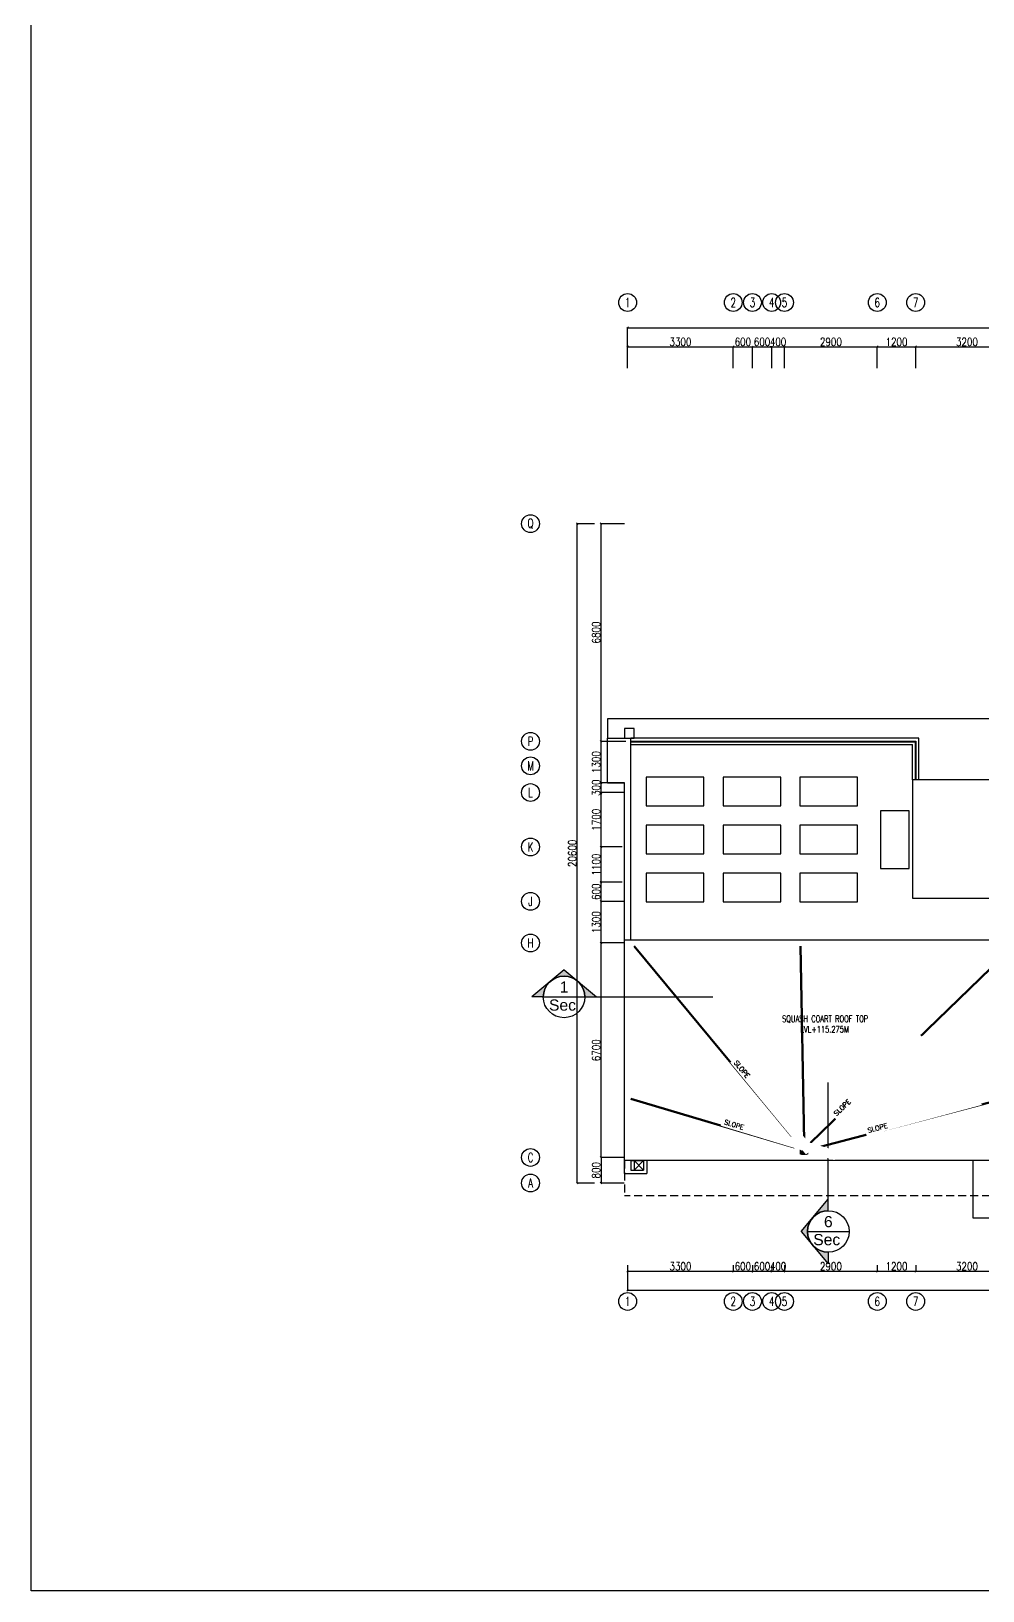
# Model space of a CAD drawing. Extents: x -32840 to 422982, y 280745 to 888746.
# Drawn here: x 195157 to 224887, y 280745 to 329470 of the extents above; entities that cross this region are included whole.
import ezdxf
from ezdxf.enums import TextEntityAlignment as Align

# ---------------------------------------------------------------- set-up
doc = ezdxf.new("R2010")
doc.units = 0
doc.header["$LTSCALE"] = 1000
doc.header["$PDMODE"] = 3
for name, pattern in [('CONTINOUS', [0]), ('HIDDEN', [0.375, 0.25, -0.125]), ('HIDDEN2', [0.1875, 0.125, -0.0625])]:
    doc.linetypes.add(name, pattern=pattern)
doc.layers.get('Defpoints').update_dxf_attribs({"linetype": 'HIDDEN'})
for name, color, linetype in [('A-Chejja', 5, 'HIDDEN'), ('A-Duct Above', 20, 'HIDDEN2'), ('A-Floor Projection', 5, 'CONTINOUS'), ('A-GRID NO', 40, 'CONTINOUS'), ('A-LOW-WALL', 4, 'Continuous'), ('A-RD', 6, 'Continuous'), ('A-Tag LVl', 2, 'Continuous'), ('A-WALL', 7, 'CONTINOUS'), ('FURNITURE', 8, 'CONTINOUS'), ('PL-SAN-FIT', 201, 'Continuous'), ('PS_FLOOR SLOPE', 150, 'Continuous'), ('RAILING', 1, 'Continuous'), ('WALL', 6, 'Continuous')]:
    doc.layers.add(name, color=color, linetype=linetype)
doc.layers.add('A-Dim grid', color=3, linetype='Continuous', transparency=0.5)
doc.layers.add('PHE-GEN TEXT', color=4, linetype='Continuous', lineweight=25)
doc.styles.add('000-STYLE', font='romans.shx', dxfattribs={"width": 0.6})
doc.styles.add('Arial', font='arial.ttf')
doc.styles.add('ROMANS', font='romans.shx', dxfattribs={"width": 0.8})
doc.dimstyles.new('A-Dim Grid', dxfattribs={"dimscale": 100, "dimtxt": 2.5, "dimasz": 0.5, "dimexe": 0, "dimexo": 0, "dimgap": 0.3, "dimtad": 1, "dimdec": 0, "dimlfac": -0.01, "dimzin": 3, "dimdsep": 46, "dimtxsty": 'ROMANS', "dimblk": 'OBLIQUE', "dimcen": 5, "dimclrd": 256, "dimclre": 8, "dimclrt": 4, "dimadec": 0, "dimazin": 0, "dimtfac": 1, "dimtdec": 0, "dimtix": 1, "dimtmove": 1, "dimatfit": 3, "dimfxl": 1, "dimfrac": 2, "dimtolj": 1, "dimtzin": 3, "dimlwd": -1, "dimarcsym": 0})
doc.dimstyles.new('PS_DIM', dxfattribs={"dimtxt": 100, "dimasz": 100, "dimexe": 1, "dimexo": 1, "dimgap": 15, "dimtad": 1, "dimdec": 0, "dimrnd": 5, "dimzin": 3, "dimdsep": 46, "dimtxsty": 'ROMANS', "dimblk": 'OBLIQUE', "dimcen": 0.09, "dimclrd": 256, "dimclre": 256, "dimclrt": 4, "dimadec": 0, "dimazin": 0, "dimtfac": 1, "dimtdec": 0, "dimtix": 1, "dimtofl": 0, "dimtmove": 1, "dimatfit": 3, "dimfxl": 1, "dimtolj": 1, "dimtzin": 3, "dimarcsym": 0})

# ---------------------------------------------------------------- blocks, each defined once
blk = doc.blocks.new('TAG-SEC-ARROW')
h = blk.add_hatch(color=256)
h.paths.add_polyline_path([(-10.11, 0), (-6.5, 0, -0.2206), (-4.2, 4.96)])
h.paths.add_polyline_path([(0, 8.49), (-4.16, 5, -0.175251), (0, 6.5, -0.175251), (4.16, 5)])
h.paths.add_polyline_path([(4.2, 4.96, -0.2206), (6.5, 0), (10.11, 0)])
for p, q in [((0, 8.49), (-10.11, 0)), ((0, 8.49), (10.11, 0)), ((-6.5, 0), (-10.11, 0)), ((6.5, 0), (46.5, 0))]:
    blk.add_line(p, q)
blk.add_arc((0, 0), 6.5, 0, 180)
blk = doc.blocks.new('TAG-SEC')
blk.add_line((-6.5, 0), (6.5, 0))
blk.add_circle((0, 0), 6.5)
at = {"color": 6, "style": 'Arial'}
blk.add_attdef('88', text='', height=3.5, dxfattribs=at).set_placement((0, 3.08), align=Align.MIDDLE_CENTER)
at = {"color": 6, "style": 'ROMANS', "width": 0.708488}
blk.add_attdef('X8-X-8888', text='', height=1.75, dxfattribs=at).set_placement((-5.58, -2.55), (5.58, -2.55), align=Align.FIT)
blk = doc.blocks.new('A$Ce1edbb18')
at = {"layer": 'A-Tag LVl', "xscale": 100, "yscale": 100, "zscale": 100}
blk.add_blockref('TAG-SEC-ARROW', (-1886, -8085), dxfattribs=at)
at = {"layer": 'A-Tag LVl'}
ref = blk.add_blockref('TAG-SEC', (-1886, -8085), dxfattribs=dict(at, xscale=100, yscale=100, zscale=100))
ref.add_attrib('88', '1', dxfattribs={"layer": '0', "color": 6, "height": 350, "style": 'Arial'}).set_placement((-1886, -7776), align=Align.MIDDLE_CENTER)
ref.add_attrib('X8-X-8888', 'Sec', dxfattribs={"layer": '0', "color": 6, "height": 350, "rotation": 360, "style": 'Arial'}).set_placement((-1935, -8339), align=Align.MIDDLE_CENTER)
at = {"layer": 'A-Tag LVl', "xscale": 100.0000000000005, "yscale": 100.0000000000005, "zscale": 100.0000000000005, "rotation": 90}
blk.add_blockref('TAG-SEC-ARROW', (6370, -15413), dxfattribs=at)
at = {"layer": 'A-Tag LVl'}
ref = blk.add_blockref('TAG-SEC', (6370, -15413), dxfattribs=dict(at, xscale=100, yscale=100, zscale=100))
ref.add_attrib('88', '6', dxfattribs={"layer": '0', "color": 6, "height": 350, "style": 'Arial'}).set_placement((6370, -15105), align=Align.MIDDLE_CENTER)
ref.add_attrib('X8-X-8888', 'Sec', dxfattribs={"layer": '0', "color": 6, "height": 350, "rotation": 360, "style": 'Arial'}).set_placement((6321, -15667), align=Align.MIDDLE_CENTER)
blk = doc.blocks.new('Tag-Stair-No')
blk.add_circle((0, 0), 1.37)
at = {"color": 6, "style": 'ROMANS', "width": 0.7}
blk.add_attdef('SN', text='', height=1.4, dxfattribs=at).set_placement((0, 0), align=Align.MIDDLE)
blk = doc.blocks.new('_Oblique')
at = {"color": 0, "linetype": 'ByBlock', "lineweight": -2}
blk.add_line((-0.5, -0.5), (0.5, 0.5), dxfattribs=at)
at = {"color": 0, "linetype": 'ByBlock'}
blk.add_line((-0.5, -0.5), (0.5, 0.5), dxfattribs=at)
blk = doc.blocks.new('*D2430')
at = {"layer": 'A-Dim grid', "color": 8, "lineweight": -2, "transparency": 16777216}
for p, q in [((213691, 294284), (212960, 294284)), ((213683, 293484), (212960, 293484))]:
    blk.add_line(p, q, dxfattribs=at)
at = {"layer": 'A-Dim grid', "transparency": 16777216}
blk.add_line((212960, 294284), (212960, 293484), dxfattribs=at)
at = {"layer": 'Defpoints', "color": 0, "transparency": 16777216}
for p in [(213691, 294284), (212960, 293484), (213683, 293484)]:
    blk.add_point(p, dxfattribs=at)
at = {"layer": 'A-Dim grid', "transparency": 16777216, "xscale": 50, "yscale": 50, "zscale": 50}
for p, rotation in [((212960, 294284), 90), ((212960, 293484), 270)]:
    blk.add_blockref('_Oblique', p, dxfattribs=dict(at, rotation=rotation))
at = {"layer": 'A-Dim grid', "color": 4, "transparency": 16777216, "insert": (212805, 293884), "char_height": 250, "attachment_point": 5, "rotation": 90, "style": 'ROMANS'}
blk.add_mtext('\\A1;800', dxfattribs=at)
blk = doc.blocks.new('*D2431')
at = {"layer": 'A-Dim grid', "color": 8, "lineweight": -2, "transparency": 16777216}
for p, q in [((213691, 300984), (212960, 300984)), ((213691, 294284), (212960, 294284))]:
    blk.add_line(p, q, dxfattribs=at)
at = {"layer": 'A-Dim grid', "transparency": 16777216}
blk.add_line((212960, 294284), (212960, 300984), dxfattribs=at)
at = {"layer": 'Defpoints', "color": 0, "transparency": 16777216}
for p in [(212960, 300984), (213691, 300984), (213691, 294284)]:
    blk.add_point(p, dxfattribs=at)
at = {"layer": 'A-Dim grid', "transparency": 16777216, "xscale": 50, "yscale": 50, "zscale": 50}
for p, rotation in [((212960, 300984), 90), ((212960, 294284), 270)]:
    blk.add_blockref('_Oblique', p, dxfattribs=dict(at, rotation=rotation))
at = {"layer": 'A-Dim grid', "color": 4, "transparency": 16777216, "insert": (212805, 297634), "char_height": 250, "attachment_point": 5, "rotation": 90, "style": 'ROMANS'}
blk.add_mtext('\\A1;6700', dxfattribs=at)
blk = doc.blocks.new('*D2432')
at = {"layer": 'A-Dim grid', "color": 8, "lineweight": -2, "transparency": 16777216}
for p, q in [((213691, 302284), (212960, 302284)), ((213691, 300984), (212960, 300984))]:
    blk.add_line(p, q, dxfattribs=at)
at = {"layer": 'A-Dim grid', "transparency": 16777216}
blk.add_line((212960, 300984), (212960, 302284), dxfattribs=at)
at = {"layer": 'Defpoints', "color": 0, "transparency": 16777216}
for p in [(212960, 302284), (213691, 302284), (213691, 300984)]:
    blk.add_point(p, dxfattribs=at)
at = {"layer": 'A-Dim grid', "transparency": 16777216, "xscale": 50, "yscale": 50, "zscale": 50}
for p, rotation in [((212960, 302284), 90), ((212960, 300984), 270)]:
    blk.add_blockref('_Oblique', p, dxfattribs=dict(at, rotation=rotation))
at = {"layer": 'A-Dim grid', "color": 4, "transparency": 16777216, "insert": (212805, 301634), "char_height": 250, "attachment_point": 5, "rotation": 90, "style": 'ROMANS'}
blk.add_mtext('\\A1;1300', dxfattribs=at)
blk = doc.blocks.new('*D2433')
at = {"layer": 'A-Dim grid', "color": 8, "lineweight": -2, "transparency": 16777216}
for p, q in [((213616, 303984), (212960, 303984)), ((213616, 302884), (212960, 302884))]:
    blk.add_line(p, q, dxfattribs=at)
at = {"layer": 'A-Dim grid', "transparency": 16777216}
blk.add_line((212960, 302884), (212960, 303984), dxfattribs=at)
at = {"layer": 'Defpoints', "color": 0, "transparency": 16777216}
for p in [(212960, 303984), (213616, 303984), (213616, 302884)]:
    blk.add_point(p, dxfattribs=at)
at = {"layer": 'A-Dim grid', "transparency": 16777216, "xscale": 50, "yscale": 50, "zscale": 50}
for p, rotation in [((212960, 303984), 90), ((212960, 302884), 270)]:
    blk.add_blockref('_Oblique', p, dxfattribs=dict(at, rotation=rotation))
at = {"layer": 'A-Dim grid', "color": 4, "transparency": 16777216, "insert": (212805, 303434), "char_height": 250, "attachment_point": 5, "rotation": 90, "style": 'ROMANS'}
blk.add_mtext('\\A1;1100', dxfattribs=at)
blk = doc.blocks.new('*D2434')
at = {"layer": 'A-Dim grid', "color": 8, "lineweight": -2, "transparency": 16777216}
for p, q in [((213616, 305684), (212960, 305684)), ((213616, 303984), (212960, 303984))]:
    blk.add_line(p, q, dxfattribs=at)
at = {"layer": 'A-Dim grid', "transparency": 16777216}
blk.add_line((212960, 303984), (212960, 305684), dxfattribs=at)
at = {"layer": 'Defpoints', "color": 0, "transparency": 16777216}
for p in [(212960, 305684), (213616, 305684), (213616, 303984)]:
    blk.add_point(p, dxfattribs=at)
at = {"layer": 'A-Dim grid', "transparency": 16777216, "xscale": 50, "yscale": 50, "zscale": 50}
for p, rotation in [((212960, 305684), 90), ((212960, 303984), 270)]:
    blk.add_blockref('_Oblique', p, dxfattribs=dict(at, rotation=rotation))
at = {"layer": 'A-Dim grid', "color": 4, "transparency": 16777216, "insert": (212805, 304834), "char_height": 250, "attachment_point": 5, "rotation": 90, "style": 'ROMANS'}
blk.add_mtext('\\A1;1700', dxfattribs=at)
blk = doc.blocks.new('*D2435')
at = {"layer": 'A-Dim grid', "transparency": 16777216}
for p, q in [((212960, 305984), (212960, 306034)), ((212960, 305684), (212960, 305984)), ((212960, 305684), (212960, 305634))]:
    blk.add_line(p, q, dxfattribs=at)
at = {"layer": 'A-Dim grid', "color": 8, "lineweight": -2, "transparency": 16777216}
for p, q in [((213691, 305984), (212960, 305984)), ((213691, 305684), (212960, 305684))]:
    blk.add_line(p, q, dxfattribs=at)
at = {"layer": 'Defpoints', "color": 0, "transparency": 16777216}
for p in [(212960, 305984), (213691, 305984), (213691, 305684)]:
    blk.add_point(p, dxfattribs=at)
at = {"layer": 'A-Dim grid', "transparency": 16777216, "xscale": 50, "yscale": 50, "zscale": 50}
for p, rotation in [((212960, 305984), 270), ((212960, 305684), 90)]:
    blk.add_blockref('_Oblique', p, dxfattribs=dict(at, rotation=rotation))
at = {"layer": 'A-Dim grid', "color": 4, "transparency": 16777216, "insert": (212805, 305834), "char_height": 250, "attachment_point": 5, "rotation": 90, "style": 'ROMANS'}
blk.add_mtext('\\A1;300', dxfattribs=at)
blk = doc.blocks.new('*D2436')
at = {"layer": 'A-Dim grid', "color": 8, "lineweight": -2, "transparency": 16777216}
for p, q in [((213736, 307284), (212960, 307284)), ((213691, 305984), (212960, 305984))]:
    blk.add_line(p, q, dxfattribs=at)
at = {"layer": 'A-Dim grid', "transparency": 16777216}
blk.add_line((212960, 305984), (212960, 307284), dxfattribs=at)
at = {"layer": 'Defpoints', "color": 0, "transparency": 16777216}
for p in [(212960, 307284), (213736, 307284), (213691, 305984)]:
    blk.add_point(p, dxfattribs=at)
at = {"layer": 'A-Dim grid', "transparency": 16777216, "xscale": 50, "yscale": 50, "zscale": 50}
for p, rotation in [((212960, 307284), 90), ((212960, 305984), 270)]:
    blk.add_blockref('_Oblique', p, dxfattribs=dict(at, rotation=rotation))
at = {"layer": 'A-Dim grid', "color": 4, "transparency": 16777216, "insert": (212805, 306634), "char_height": 250, "attachment_point": 5, "rotation": 90, "style": 'ROMANS'}
blk.add_mtext('\\A1;1300', dxfattribs=at)
blk = doc.blocks.new('*D2437')
at = {"layer": 'A-Dim grid', "color": 8, "lineweight": -2, "transparency": 16777216}
for p, q in [((212756, 314084), (212218, 314084)), ((212756, 293484), (212218, 293484))]:
    blk.add_line(p, q, dxfattribs=at)
at = {"layer": 'A-Dim grid', "transparency": 16777216}
blk.add_line((212218, 293484), (212218, 314084), dxfattribs=at)
at = {"layer": 'Defpoints', "color": 0, "transparency": 16777216}
for p in [(212218, 314084), (212756, 314084), (212756, 293484)]:
    blk.add_point(p, dxfattribs=at)
at = {"layer": 'A-Dim grid', "transparency": 16777216, "xscale": 50, "yscale": 50, "zscale": 50}
for p, rotation in [((212218, 314084), 90), ((212218, 293484), 270)]:
    blk.add_blockref('_Oblique', p, dxfattribs=dict(at, rotation=rotation))
at = {"layer": 'A-Dim grid', "color": 4, "transparency": 16777216, "insert": (212063, 303784), "char_height": 250, "attachment_point": 5, "rotation": 90, "style": 'ROMANS'}
blk.add_mtext('\\A1;20600', dxfattribs=at)
blk = doc.blocks.new('*D2445')
at = {"layer": 'A-Dim grid', "color": 8, "lineweight": -2, "transparency": 16777216}
for p, q in [((213691, 314084), (212960, 314084)), ((213691, 307284), (212960, 307284))]:
    blk.add_line(p, q, dxfattribs=at)
at = {"layer": 'A-Dim grid', "transparency": 16777216}
blk.add_line((212960, 307284), (212960, 314084), dxfattribs=at)
at = {"layer": 'Defpoints', "color": 0, "transparency": 16777216}
for p in [(212960, 314084), (213691, 314084), (213691, 307284)]:
    blk.add_point(p, dxfattribs=at)
at = {"layer": 'A-Dim grid', "transparency": 16777216, "xscale": 50, "yscale": 50, "zscale": 50}
for p, rotation in [((212960, 314084), 90), ((212960, 307284), 270)]:
    blk.add_blockref('_Oblique', p, dxfattribs=dict(at, rotation=rotation))
at = {"layer": 'A-Dim grid', "color": 4, "transparency": 16777216, "insert": (212805, 310684), "char_height": 250, "attachment_point": 5, "rotation": 90, "style": 'ROMANS'}
blk.add_mtext('\\A1;6800', dxfattribs=at)
blk = doc.blocks.new('*D2447')
at = {"layer": 'A-Dim grid', "color": 8, "lineweight": -2, "transparency": 16777216}
for p, q in [((213791, 318945), (213791, 319609)), ((217091, 318945), (217091, 319609))]:
    blk.add_line(p, q, dxfattribs=at)
at = {"layer": 'A-Dim grid', "transparency": 16777216}
blk.add_line((213791, 319609), (217091, 319609), dxfattribs=at)
at = {"layer": 'Defpoints', "color": 0, "transparency": 16777216}
for p in [(217091, 319609), (213791, 318945), (217091, 318945)]:
    blk.add_point(p, dxfattribs=at)
at = {"layer": 'A-Dim grid', "transparency": 16777216, "xscale": 50, "yscale": 50, "zscale": 50, "rotation": 180}
blk.add_blockref('_Oblique', (213791, 319609), dxfattribs=at)
at = {"layer": 'A-Dim grid', "transparency": 16777216, "xscale": 50, "yscale": 50, "zscale": 50}
blk.add_blockref('_Oblique', (217091, 319609), dxfattribs=at)
at = {"layer": 'A-Dim grid', "color": 4, "transparency": 16777216, "insert": (215441, 319764), "char_height": 250, "attachment_point": 5, "style": 'ROMANS'}
blk.add_mtext('\\A1;3300', dxfattribs=at)
blk = doc.blocks.new('*D2448')
at = {"layer": 'A-Dim grid', "color": 8, "lineweight": -2, "transparency": 16777216}
for p, q in [((217091, 318945), (217091, 319609)), ((217691, 318945), (217691, 319609))]:
    blk.add_line(p, q, dxfattribs=at)
at = {"layer": 'A-Dim grid', "transparency": 16777216}
blk.add_line((217091, 319609), (217691, 319609), dxfattribs=at)
at = {"layer": 'Defpoints', "color": 0, "transparency": 16777216}
for p in [(217691, 319609), (217091, 318945), (217691, 318945)]:
    blk.add_point(p, dxfattribs=at)
at = {"layer": 'A-Dim grid', "transparency": 16777216, "xscale": 50, "yscale": 50, "zscale": 50, "rotation": 180}
blk.add_blockref('_Oblique', (217091, 319609), dxfattribs=at)
at = {"layer": 'A-Dim grid', "transparency": 16777216, "xscale": 50, "yscale": 50, "zscale": 50}
blk.add_blockref('_Oblique', (217691, 319609), dxfattribs=at)
at = {"layer": 'A-Dim grid', "color": 4, "transparency": 16777216, "insert": (217391, 319764), "char_height": 250, "attachment_point": 5, "style": 'ROMANS'}
blk.add_mtext('\\A1;600', dxfattribs=at)
blk = doc.blocks.new('*D2449')
at = {"layer": 'A-Dim grid', "color": 8, "lineweight": -2, "transparency": 16777216}
for p, q in [((217691, 318945), (217691, 319609)), ((218291, 318945), (218291, 319609))]:
    blk.add_line(p, q, dxfattribs=at)
at = {"layer": 'A-Dim grid', "transparency": 16777216}
blk.add_line((217691, 319609), (218291, 319609), dxfattribs=at)
at = {"layer": 'Defpoints', "color": 0, "transparency": 16777216}
for p in [(218291, 319609), (217691, 318945), (218291, 318945)]:
    blk.add_point(p, dxfattribs=at)
at = {"layer": 'A-Dim grid', "transparency": 16777216, "xscale": 50, "yscale": 50, "zscale": 50, "rotation": 180}
blk.add_blockref('_Oblique', (217691, 319609), dxfattribs=at)
at = {"layer": 'A-Dim grid', "transparency": 16777216, "xscale": 50, "yscale": 50, "zscale": 50}
blk.add_blockref('_Oblique', (218291, 319609), dxfattribs=at)
at = {"layer": 'A-Dim grid', "color": 4, "transparency": 16777216, "insert": (217991, 319764), "char_height": 250, "attachment_point": 5, "style": 'ROMANS'}
blk.add_mtext('\\A1;600', dxfattribs=at)
blk = doc.blocks.new('*D2450')
at = {"layer": 'A-Dim grid', "transparency": 16777216}
for p, q in [((218291, 319609), (218241, 319609)), ((218291, 319609), (218691, 319609)), ((218691, 319609), (218741, 319609))]:
    blk.add_line(p, q, dxfattribs=at)
at = {"layer": 'A-Dim grid', "color": 8, "lineweight": -2, "transparency": 16777216}
for p, q in [((218291, 318945), (218291, 319609)), ((218691, 318945), (218691, 319609))]:
    blk.add_line(p, q, dxfattribs=at)
at = {"layer": 'Defpoints', "color": 0, "transparency": 16777216}
for p in [(218691, 319609), (218291, 318945), (218691, 318945)]:
    blk.add_point(p, dxfattribs=at)
at = {"layer": 'A-Dim grid', "transparency": 16777216, "xscale": 50, "yscale": 50, "zscale": 50}
blk.add_blockref('_Oblique', (218291, 319609), dxfattribs=at)
at = {"layer": 'A-Dim grid', "transparency": 16777216, "xscale": 50, "yscale": 50, "zscale": 50, "rotation": 180}
blk.add_blockref('_Oblique', (218691, 319609), dxfattribs=at)
at = {"layer": 'A-Dim grid', "color": 4, "transparency": 16777216, "insert": (218491, 319764), "char_height": 250, "attachment_point": 5, "style": 'ROMANS'}
blk.add_mtext('\\A1;400', dxfattribs=at)
blk = doc.blocks.new('*D2451')
at = {"layer": 'A-Dim grid', "color": 8, "lineweight": -2, "transparency": 16777216}
for p, q in [((218691, 318945), (218691, 319609)), ((221591, 318945), (221591, 319609))]:
    blk.add_line(p, q, dxfattribs=at)
at = {"layer": 'A-Dim grid', "transparency": 16777216}
blk.add_line((218691, 319609), (221591, 319609), dxfattribs=at)
at = {"layer": 'Defpoints', "color": 0, "transparency": 16777216}
for p in [(221591, 319609), (218691, 318945), (221591, 318945)]:
    blk.add_point(p, dxfattribs=at)
at = {"layer": 'A-Dim grid', "transparency": 16777216, "xscale": 50, "yscale": 50, "zscale": 50, "rotation": 180}
blk.add_blockref('_Oblique', (218691, 319609), dxfattribs=at)
at = {"layer": 'A-Dim grid', "transparency": 16777216, "xscale": 50, "yscale": 50, "zscale": 50}
blk.add_blockref('_Oblique', (221591, 319609), dxfattribs=at)
at = {"layer": 'A-Dim grid', "color": 4, "transparency": 16777216, "insert": (220141, 319764), "char_height": 250, "attachment_point": 5, "style": 'ROMANS'}
blk.add_mtext('\\A1;2900', dxfattribs=at)
blk = doc.blocks.new('*D2452')
at = {"layer": 'A-Dim grid', "color": 8, "lineweight": -2, "transparency": 16777216}
for p, q in [((221591, 318945), (221591, 319609)), ((222791, 318945), (222791, 319609))]:
    blk.add_line(p, q, dxfattribs=at)
at = {"layer": 'A-Dim grid', "transparency": 16777216}
blk.add_line((221591, 319609), (222791, 319609), dxfattribs=at)
at = {"layer": 'Defpoints', "color": 0, "transparency": 16777216}
for p in [(222791, 319609), (221591, 318945), (222791, 318945)]:
    blk.add_point(p, dxfattribs=at)
at = {"layer": 'A-Dim grid', "transparency": 16777216, "xscale": 50, "yscale": 50, "zscale": 50, "rotation": 180}
blk.add_blockref('_Oblique', (221591, 319609), dxfattribs=at)
at = {"layer": 'A-Dim grid', "transparency": 16777216, "xscale": 50, "yscale": 50, "zscale": 50}
blk.add_blockref('_Oblique', (222791, 319609), dxfattribs=at)
at = {"layer": 'A-Dim grid', "color": 4, "transparency": 16777216, "insert": (222191, 319764), "char_height": 250, "attachment_point": 5, "style": 'ROMANS'}
blk.add_mtext('\\A1;1200', dxfattribs=at)
blk = doc.blocks.new('*D2453')
at = {"layer": 'A-Dim grid', "color": 8, "lineweight": -2, "transparency": 16777216}
for p, q in [((222791, 318945), (222791, 319609)), ((225991, 318945), (225991, 319609))]:
    blk.add_line(p, q, dxfattribs=at)
at = {"layer": 'A-Dim grid', "transparency": 16777216}
blk.add_line((222791, 319609), (225991, 319609), dxfattribs=at)
at = {"layer": 'Defpoints', "color": 0, "transparency": 16777216}
for p in [(225991, 319609), (222791, 318945), (225991, 318945)]:
    blk.add_point(p, dxfattribs=at)
at = {"layer": 'A-Dim grid', "transparency": 16777216, "xscale": 50, "yscale": 50, "zscale": 50, "rotation": 180}
blk.add_blockref('_Oblique', (222791, 319609), dxfattribs=at)
at = {"layer": 'A-Dim grid', "transparency": 16777216, "xscale": 50, "yscale": 50, "zscale": 50}
blk.add_blockref('_Oblique', (225991, 319609), dxfattribs=at)
at = {"layer": 'A-Dim grid', "color": 4, "transparency": 16777216, "insert": (224391, 319764), "char_height": 250, "attachment_point": 5, "style": 'ROMANS'}
blk.add_mtext('\\A1;3200', dxfattribs=at)
blk = doc.blocks.new('*D2457')
at = {"layer": 'A-Dim grid', "color": 8, "lineweight": -2, "transparency": 16777216}
for p, q in [((213791, 319537), (213791, 320202)), ((248791, 319537), (248791, 320202))]:
    blk.add_line(p, q, dxfattribs=at)
at = {"layer": 'A-Dim grid', "transparency": 16777216}
blk.add_line((213791, 320202), (248791, 320202), dxfattribs=at)
at = {"layer": 'Defpoints', "color": 0, "transparency": 16777216}
for p in [(248791, 320202), (213791, 319537), (248791, 319537)]:
    blk.add_point(p, dxfattribs=at)
at = {"layer": 'A-Dim grid', "transparency": 16777216, "xscale": 50, "yscale": 50, "zscale": 50, "rotation": 180}
blk.add_blockref('_Oblique', (213791, 320202), dxfattribs=at)
at = {"layer": 'A-Dim grid', "transparency": 16777216, "xscale": 50, "yscale": 50, "zscale": 50}
blk.add_blockref('_Oblique', (248791, 320202), dxfattribs=at)
at = {"layer": 'A-Dim grid', "color": 4, "transparency": 16777216, "insert": (231291, 320357), "char_height": 250, "attachment_point": 5, "style": 'ROMANS'}
blk.add_mtext('\\A1;35000', dxfattribs=at)
blk = doc.blocks.new('*D2458')
at = {"layer": 'A-Dim grid', "color": 8, "lineweight": -2, "transparency": 16777216}
for p, q in [((213791, 290920), (213791, 290728)), ((217091, 290920), (217091, 290728))]:
    blk.add_line(p, q, dxfattribs=at)
at = {"layer": 'A-Dim grid', "transparency": 16777216}
blk.add_line((213791, 290728), (217091, 290728), dxfattribs=at)
at = {"layer": 'Defpoints', "color": 0, "transparency": 16777216}
for p in [(213791, 290920), (217091, 290920), (217091, 290728)]:
    blk.add_point(p, dxfattribs=at)
at = {"layer": 'A-Dim grid', "transparency": 16777216, "xscale": 50, "yscale": 50, "zscale": 50, "rotation": 180}
blk.add_blockref('_Oblique', (213791, 290728), dxfattribs=at)
at = {"layer": 'A-Dim grid', "transparency": 16777216, "xscale": 50, "yscale": 50, "zscale": 50}
blk.add_blockref('_Oblique', (217091, 290728), dxfattribs=at)
at = {"layer": 'A-Dim grid', "color": 4, "transparency": 16777216, "insert": (215441, 290883), "char_height": 250, "attachment_point": 5, "style": 'ROMANS'}
blk.add_mtext('\\A1;3300', dxfattribs=at)
blk = doc.blocks.new('*D2459')
at = {"layer": 'A-Dim grid', "color": 8, "lineweight": -2, "transparency": 16777216}
for p, q in [((217091, 290920), (217091, 290728)), ((217691, 290920), (217691, 290728))]:
    blk.add_line(p, q, dxfattribs=at)
at = {"layer": 'A-Dim grid', "transparency": 16777216}
blk.add_line((217091, 290728), (217691, 290728), dxfattribs=at)
at = {"layer": 'Defpoints', "color": 0, "transparency": 16777216}
for p in [(217091, 290920), (217691, 290920), (217691, 290728)]:
    blk.add_point(p, dxfattribs=at)
at = {"layer": 'A-Dim grid', "transparency": 16777216, "xscale": 50, "yscale": 50, "zscale": 50, "rotation": 180}
blk.add_blockref('_Oblique', (217091, 290728), dxfattribs=at)
at = {"layer": 'A-Dim grid', "transparency": 16777216, "xscale": 50, "yscale": 50, "zscale": 50}
blk.add_blockref('_Oblique', (217691, 290728), dxfattribs=at)
at = {"layer": 'A-Dim grid', "color": 4, "transparency": 16777216, "insert": (217391, 290883), "char_height": 250, "attachment_point": 5, "style": 'ROMANS'}
blk.add_mtext('\\A1;600', dxfattribs=at)
blk = doc.blocks.new('*D2460')
at = {"layer": 'A-Dim grid', "color": 8, "lineweight": -2, "transparency": 16777216}
for p, q in [((217691, 290920), (217691, 290728)), ((218291, 290920), (218291, 290728))]:
    blk.add_line(p, q, dxfattribs=at)
at = {"layer": 'A-Dim grid', "transparency": 16777216}
blk.add_line((217691, 290728), (218291, 290728), dxfattribs=at)
at = {"layer": 'Defpoints', "color": 0, "transparency": 16777216}
for p in [(217691, 290920), (218291, 290920), (218291, 290728)]:
    blk.add_point(p, dxfattribs=at)
at = {"layer": 'A-Dim grid', "transparency": 16777216, "xscale": 50, "yscale": 50, "zscale": 50, "rotation": 180}
blk.add_blockref('_Oblique', (217691, 290728), dxfattribs=at)
at = {"layer": 'A-Dim grid', "transparency": 16777216, "xscale": 50, "yscale": 50, "zscale": 50}
blk.add_blockref('_Oblique', (218291, 290728), dxfattribs=at)
at = {"layer": 'A-Dim grid', "color": 4, "transparency": 16777216, "insert": (217991, 290883), "char_height": 250, "attachment_point": 5, "style": 'ROMANS'}
blk.add_mtext('\\A1;600', dxfattribs=at)
blk = doc.blocks.new('*D2461')
at = {"layer": 'A-Dim grid', "color": 8, "lineweight": -2, "transparency": 16777216}
for p, q in [((218291, 290920), (218291, 290728)), ((218691, 290920), (218691, 290728))]:
    blk.add_line(p, q, dxfattribs=at)
at = {"layer": 'A-Dim grid', "transparency": 16777216}
for p, q in [((218291, 290728), (218241, 290728)), ((218291, 290728), (218691, 290728)), ((218691, 290728), (218741, 290728))]:
    blk.add_line(p, q, dxfattribs=at)
at = {"layer": 'Defpoints', "color": 0, "transparency": 16777216}
for p in [(218291, 290920), (218691, 290920), (218691, 290728)]:
    blk.add_point(p, dxfattribs=at)
at = {"layer": 'A-Dim grid', "transparency": 16777216, "xscale": 50, "yscale": 50, "zscale": 50}
blk.add_blockref('_Oblique', (218291, 290728), dxfattribs=at)
at = {"layer": 'A-Dim grid', "transparency": 16777216, "xscale": 50, "yscale": 50, "zscale": 50, "rotation": 180}
blk.add_blockref('_Oblique', (218691, 290728), dxfattribs=at)
at = {"layer": 'A-Dim grid', "color": 4, "transparency": 16777216, "insert": (218491, 290883), "char_height": 250, "attachment_point": 5, "style": 'ROMANS'}
blk.add_mtext('\\A1;400', dxfattribs=at)
blk = doc.blocks.new('*D2462')
at = {"layer": 'A-Dim grid', "color": 8, "lineweight": -2, "transparency": 16777216}
for p, q in [((218691, 290920), (218691, 290728)), ((221591, 290920), (221591, 290728))]:
    blk.add_line(p, q, dxfattribs=at)
at = {"layer": 'A-Dim grid', "transparency": 16777216}
blk.add_line((218691, 290728), (221591, 290728), dxfattribs=at)
at = {"layer": 'Defpoints', "color": 0, "transparency": 16777216}
for p in [(218691, 290920), (221591, 290920), (221591, 290728)]:
    blk.add_point(p, dxfattribs=at)
at = {"layer": 'A-Dim grid', "transparency": 16777216, "xscale": 50, "yscale": 50, "zscale": 50, "rotation": 180}
blk.add_blockref('_Oblique', (218691, 290728), dxfattribs=at)
at = {"layer": 'A-Dim grid', "transparency": 16777216, "xscale": 50, "yscale": 50, "zscale": 50}
blk.add_blockref('_Oblique', (221591, 290728), dxfattribs=at)
at = {"layer": 'A-Dim grid', "color": 4, "transparency": 16777216, "insert": (220141, 290883), "char_height": 250, "attachment_point": 5, "style": 'ROMANS'}
blk.add_mtext('\\A1;2900', dxfattribs=at)
blk = doc.blocks.new('*D2463')
at = {"layer": 'A-Dim grid', "color": 8, "lineweight": -2, "transparency": 16777216}
for p, q in [((221591, 290920), (221591, 290728)), ((222791, 290920), (222791, 290728))]:
    blk.add_line(p, q, dxfattribs=at)
at = {"layer": 'A-Dim grid', "transparency": 16777216}
blk.add_line((221591, 290728), (222791, 290728), dxfattribs=at)
at = {"layer": 'Defpoints', "color": 0, "transparency": 16777216}
for p in [(221591, 290920), (222791, 290920), (222791, 290728)]:
    blk.add_point(p, dxfattribs=at)
at = {"layer": 'A-Dim grid', "transparency": 16777216, "xscale": 50, "yscale": 50, "zscale": 50, "rotation": 180}
blk.add_blockref('_Oblique', (221591, 290728), dxfattribs=at)
at = {"layer": 'A-Dim grid', "transparency": 16777216, "xscale": 50, "yscale": 50, "zscale": 50}
blk.add_blockref('_Oblique', (222791, 290728), dxfattribs=at)
at = {"layer": 'A-Dim grid', "color": 4, "transparency": 16777216, "insert": (222191, 290883), "char_height": 250, "attachment_point": 5, "style": 'ROMANS'}
blk.add_mtext('\\A1;1200', dxfattribs=at)
blk = doc.blocks.new('*D2464')
at = {"layer": 'A-Dim grid', "color": 8, "lineweight": -2, "transparency": 16777216}
for p, q in [((222791, 290920), (222791, 290728)), ((225991, 290920), (225991, 290728))]:
    blk.add_line(p, q, dxfattribs=at)
at = {"layer": 'A-Dim grid', "transparency": 16777216}
blk.add_line((222791, 290728), (225991, 290728), dxfattribs=at)
at = {"layer": 'Defpoints', "color": 0, "transparency": 16777216}
for p in [(222791, 290920), (225991, 290920), (225991, 290728)]:
    blk.add_point(p, dxfattribs=at)
at = {"layer": 'A-Dim grid', "transparency": 16777216, "xscale": 50, "yscale": 50, "zscale": 50, "rotation": 180}
blk.add_blockref('_Oblique', (222791, 290728), dxfattribs=at)
at = {"layer": 'A-Dim grid', "transparency": 16777216, "xscale": 50, "yscale": 50, "zscale": 50}
blk.add_blockref('_Oblique', (225991, 290728), dxfattribs=at)
at = {"layer": 'A-Dim grid', "color": 4, "transparency": 16777216, "insert": (224391, 290883), "char_height": 250, "attachment_point": 5, "style": 'ROMANS'}
blk.add_mtext('\\A1;3200', dxfattribs=at)
blk = doc.blocks.new('*D2468')
at = {"layer": 'A-Dim grid', "color": 8, "lineweight": -2, "transparency": 16777216}
for p, q in [((213791, 290800), (213791, 290136)), ((248791, 290800), (248791, 290136))]:
    blk.add_line(p, q, dxfattribs=at)
at = {"layer": 'A-Dim grid', "transparency": 16777216}
blk.add_line((213791, 290136), (248791, 290136), dxfattribs=at)
at = {"layer": 'Defpoints', "color": 0, "transparency": 16777216}
for p in [(213791, 290800), (248791, 290800), (248791, 290136)]:
    blk.add_point(p, dxfattribs=at)
at = {"layer": 'A-Dim grid', "transparency": 16777216, "xscale": 50, "yscale": 50, "zscale": 50, "rotation": 180}
blk.add_blockref('_Oblique', (213791, 290136), dxfattribs=at)
at = {"layer": 'A-Dim grid', "transparency": 16777216, "xscale": 50, "yscale": 50, "zscale": 50}
blk.add_blockref('_Oblique', (248791, 290136), dxfattribs=at)
at = {"layer": 'A-Dim grid', "color": 4, "transparency": 16777216, "insert": (231291, 290291), "char_height": 250, "attachment_point": 5, "style": 'ROMANS'}
blk.add_mtext('\\A1;35000', dxfattribs=at)
blk = doc.blocks.new('*D2475')
at = {"layer": 'A-Dim grid', "color": 8, "lineweight": -2, "transparency": 16777216}
for p, q in [((213616, 302884), (212960, 302884)), ((213616, 302284), (212960, 302284))]:
    blk.add_line(p, q, dxfattribs=at)
at = {"layer": 'A-Dim grid', "transparency": 16777216}
blk.add_line((212960, 302284), (212960, 302884), dxfattribs=at)
at = {"layer": 'Defpoints', "color": 0, "transparency": 16777216}
for p in [(212960, 302884), (213616, 302884), (213616, 302284)]:
    blk.add_point(p, dxfattribs=at)
at = {"layer": 'A-Dim grid', "transparency": 16777216, "xscale": 50, "yscale": 50, "zscale": 50}
for p, rotation in [((212960, 302884), 90), ((212960, 302284), 270)]:
    blk.add_blockref('_Oblique', p, dxfattribs=dict(at, rotation=rotation))
at = {"layer": 'A-Dim grid', "color": 4, "transparency": 16777216, "insert": (212805, 302584), "char_height": 250, "attachment_point": 5, "rotation": 90, "style": 'ROMANS'}
blk.add_mtext('\\A1;600', dxfattribs=at)
blk = doc.blocks.new('RD')
at = {"style": 'ROMANS', "width": 0.75}
for tag, p in [('RT', (10.2, 14.1)), ('SZ', (10.2, 2.7))]:
    blk.add_attdef(tag, text='', height=9, dxfattribs=at).set_placement(p, align=Align.CENTER)
blk = doc.blocks.new('KHURRA')
at = {"color": 200}
for p, q in [((0, 110), (145, 110)), ((5, 80), (115, 80)), ((5, 70), (115, 70)), ((5, 65), (115, 65)), ((5, 55), (115, 55)), ((5, 50), (115, 50)), ((5, 40), (115, 40)), ((5, 35), (115, 35)), ((5, 25), (115, 25)), ((5, 20), (115, 20)), ((5, 10), (115, 10)), ((5, 5), (115, 5)), ((115, 70), (115, 80)), ((115, 55), (115, 65)), ((115, 40), (115, 50)), ((115, 25), (115, 35)), ((115, 10), (115, 20)), ((115, -5), (115, 5)), ((145, 110), (145, -110)), ((0, -110), (145, -110)), ((5, -5), (115, -5)), ((5, -10), (115, -10)), ((5, -20), (115, -20)), ((5, -25), (115, -25)), ((5, -35), (115, -35)), ((5, -40), (115, -40)), ((5, -50), (115, -50)), ((5, -55), (115, -55)), ((5, -65), (115, -65)), ((5, -70), (115, -70)), ((5, -80), (115, -80)), ((115, -20), (115, -10)), ((115, -35), (115, -25)), ((115, -50), (115, -40)), ((115, -65), (115, -55)), ((115, -80), (115, -70))]:
    blk.add_line(p, q, dxfattribs=at)
at = {"color": 200, "linetype": 'HIDDEN', "ltscale": 2}
for p, q in [((5, 80), (0, 80)), ((5, 70), (0, 70)), ((5, 65), (0, 65)), ((5, 55), (0, 55)), ((5, 50), (0, 50)), ((5, 40), (0, 40)), ((5, 35), (0, 35)), ((5, 25), (0, 25)), ((5, 20), (0, 20)), ((5, 10), (0, 10)), ((5, 5), (0, 5)), ((5, -5), (0, -5)), ((5, -10), (0, -10)), ((5, -20), (0, -20)), ((5, -25), (0, -25)), ((5, -35), (0, -35)), ((5, -40), (0, -40)), ((5, -50), (0, -50)), ((5, -55), (0, -55)), ((5, -65), (0, -65)), ((5, -70), (0, -70)), ((5, -80), (0, -80))]:
    blk.add_line(p, q, dxfattribs=at)
at = {"color": 200}
for points in [[(300, -150), (0, -150), (0, 150), (300, 150)], [(0, 110), (5, 110), (5, -110), (0, -110)]]:
    blk.add_lwpolyline(points, close=True, dxfattribs=at)

msp = doc.modelspace()

# ---------------------------------------------------------------- linework, layer by layer
for p, q in [((213990.6, 307684.9), (213690.6, 307684.9)), ((213690.6, 307684.9), (213690.6, 307384.2)), ((213990.6, 307384.2), (213990.6, 307684.9)), ((213690.6, 307384.2), (213990.6, 307384.2)), ((213690.6, 293784.2), (213690.6, 294184.2))]:
    msp.add_line(p, q)
msp.add_lwpolyline([(195156.7, 475642.7), (264517.8, 475642.7), (264517.8, 280745.5), (195156.7, 280745.5)], close=True)
at = {"layer": 'A-Chejja', "color": 8}
for p in [(213690.6, 294184.2), (238990.6, 293084.2)]:
    msp.add_line(p, (213690.6, 293084.2), dxfattribs=at)
at = {"layer": 'A-Chejja', "color": 8, "linetype": 'Continuous'}
msp.add_lwpolyline([(232590.6, 306084.2), (232590.6, 307984.2), (213165.6, 307984.2), (213165.6, 307384.2)], dxfattribs=at)
at = {"layer": 'A-Duct Above', "color": 8, "linetype": 'ByBlock', "ltscale": 2}
for p, q in [((214290.6, 294184.2), (213990.6, 293884.2)), ((213990.6, 294184.2), (214290.6, 293884.2)), ((213990.6, 294184.2), (213990.6, 293884.2))]:
    msp.add_line(p, q, dxfattribs=at)
at = {"layer": 'A-Floor Projection', "color": 8}
msp.add_lwpolyline([(239790.6, 296384.2), (239790.5, 292384.5), (224590.5, 292384.5), (224590.6, 294184.5)], dxfattribs=at)
at = {"layer": 'A-LOW-WALL'}
msp.add_line((213165.6, 305984.2), (213690.6, 305984.2), dxfattribs=at)
at = {"layer": 'A-WALL'}
for p, q in [((213890.6, 294184.2), (213890.6, 293884.2)), ((213890.6, 294184.2), (213990.6, 294184.2)), ((213890.6, 293884.2), (214290.6, 293884.2)), ((213990.6, 294184.2), (214290.6, 294184.2)), ((214290.6, 294184.2), (214290.6, 293884.2)), ((214390.6, 294184.2), (214390.6, 293784.2)), ((213690.6, 293784.2), (214390.6, 293784.2))]:
    msp.add_line(p, q, dxfattribs=at)
at = {"layer": 'A-WALL', "color": 2}
msp.add_lwpolyline([(229390.6, 306084.2), (222690.6, 306084.2), (222690.6, 302384.2), (229390.6, 302384.2), (229390.6, 303484.2)], dxfattribs=at)
msp.add_lwpolyline([(213690.6, 301084.2), (226090.6, 301084.2), (226090.6, 294184.2), (218590.6, 294184.2), (213690.6, 294184.2)], close=True, dxfattribs=at)
at = {"layer": 'FURNITURE'}
for points in [[(216174.8, 305265.1), (216174.8, 306165.1), (214374.8, 306165.1), (214374.8, 305265.1)], [(218574.8, 305265.1), (218574.8, 306165.1), (216774.8, 306165.1), (216774.8, 305265.1)], [(220974.8, 305265.1), (220974.8, 306165.1), (219174.8, 306165.1), (219174.8, 305265.1)], [(221690.6, 303315.1), (222590.6, 303315.1), (222590.6, 305115.1), (221690.6, 305115.1)], [(216174.8, 303765.1), (216174.8, 304665.1), (214374.8, 304665.1), (214374.8, 303765.1)], [(218574.8, 303765.1), (218574.8, 304665.1), (216774.8, 304665.1), (216774.8, 303765.1)], [(220974.8, 303765.1), (220974.8, 304665.1), (219174.8, 304665.1), (219174.8, 303765.1)], [(216174.8, 302265.1), (216174.8, 303165.1), (214374.8, 303165.1), (214374.8, 302265.1)], [(218574.8, 302265.1), (218574.8, 303165.1), (216774.8, 303165.1), (216774.8, 302265.1)], [(220974.8, 302265.1), (220974.8, 303165.1), (219174.8, 303165.1), (219174.8, 302265.1)]]:
    msp.add_lwpolyline(points, close=True, dxfattribs=at)
at = {"layer": 'RAILING'}
for p, q in [((213890.6, 307284.2), (222790.6, 307284.2)), ((213890.6, 307272.2), (222778.6, 307272.2)), ((222778.6, 307272.2), (222778.6, 306084.2)), ((222790.6, 307284.2), (222790.6, 306084.2))]:
    msp.add_line(p, q, dxfattribs=at)
at = {"layer": 'WALL', "color": 4}
for p, q in [((213165.6, 307384.2), (213890.6, 307384.2)), ((213165.6, 305984.2), (213165.6, 307384.2)), ((213890.6, 301084.2), (213890.6, 307384.2)), ((222890.6, 307384.2), (213890.6, 307384.2)), ((213890.6, 307184.2), (222690.6, 307184.2)), ((222690.6, 306084.2), (222690.6, 307184.2)), ((222890.6, 306084.2), (222890.6, 307384.2)), ((213165.6, 305984.2), (213690.6, 305984.2)), ((213690.6, 301084.2), (213690.6, 305984.2))]:
    msp.add_line(p, q, dxfattribs=at)

# ---------------------------------------------------------------- block references
msp.add_blockref('A$Ce1edbb18', (213690.6, 307384.2))
at = {"layer": 'A-GRID NO', "xscale": 203.2, "yscale": 203.2, "zscale": 203.2}
for p, values in [((213790.6, 320994.5), {'SN': '1'}), ((217090.6, 320994.5), {'SN': '2'}), ((217690.6, 320994.5), {'SN': '3'}), ((218290.6, 320994.5), {'SN': '4'}), ((218690.6, 320994.5), {'SN': '5'}), ((221590.6, 320994.5), {'SN': '6'}), ((222790.6, 320994.5), {'SN': '7'}), ((210756.8, 314084.2), {'SN': 'Q'}), ((210756.8, 307284.2), {'SN': 'P'}), ((210756.8, 306519.2), {'SN': 'M'}), ((210756.8, 305684.2), {'SN': 'L'}), ((210756.8, 303984.2), {'SN': 'K'}), ((210756.8, 302284.2), {'SN': 'J'}), ((210756.8, 300984.2), {'SN': 'H'}), ((210756.8, 294284.2), {'SN': 'C'}), ((210756.8, 293484.2), {'SN': 'A'}), ((213790.6, 289785.7), {'SN': '1'}), ((217090.6, 289785.7), {'SN': '2'}), ((217690.6, 289785.7), {'SN': '3'}), ((218290.6, 289785.7), {'SN': '4'}), ((218690.6, 289785.7), {'SN': '5'}), ((221590.6, 289785.7), {'SN': '6'}), ((222790.6, 289785.7), {'SN': '7'})]:
    msp.add_blockref('Tag-Stair-No', p, dxfattribs=at).add_auto_attribs(values)
at = {"layer": 'A-RD'}
ref = msp.add_blockref('RD', (219606.1, 298105.7), dxfattribs=dict(at, xscale=29.00000000000005, yscale=29.00000000000005, zscale=29.00000000000005, rotation=2.625499817554554e-06))
ref.add_attrib('RT', 'SQUASH COART ROOF TOP', dxfattribs={"height": 203, "rotation": 360, "style": 'ROMANS', "width": 0.75}).set_placement((219961.2, 298513.8), align=Align.CENTER)
ref.add_attrib('SZ', 'LVL+115.275M', dxfattribs={"height": 203, "rotation": 360, "style": 'ROMANS', "width": 0.75}).set_placement((219946.7, 298185.2), align=Align.CENTER)
at = {"layer": 'PL-SAN-FIT', "xscale": 0.7333333333426466, "yscale": 0.7333333333426466, "zscale": 0.7333333333426466, "rotation": 89.99999999999993}
msp.add_blockref('KHURRA', (219304.9, 294384.2), dxfattribs=at)

# ---------------------------------------------------------------- dimensions: what is measured, and where the dimension line sits
at = {"layer": 'A-Dim grid'}
for base, p1, p2, picture, middle in [((248790.8, 320201.7), (213790.6, 319537.3), (248790.8, 319537.3), '*D2457', (231290.7, 320356.7)), ((217090.6, 319609.1), (213790.6, 318944.6), (217090.6, 318944.6), '*D2447', (215440.6, 319764.1)), ((217690.6, 319609.1), (217090.6, 318944.6), (217690.6, 318944.6), '*D2448', (217390.6, 319764.1)), ((218290.6, 319609.1), (217690.6, 318944.6), (218290.6, 318944.6), '*D2449', (217990.6, 319764.1)), ((218690.6, 319609.1), (218290.6, 318944.6), (218690.6, 318944.6), '*D2450', (218490.6, 319764.1)), ((221590.6, 319609.1), (218690.6, 318944.6), (221590.6, 318944.6), '*D2451', (220140.6, 319764.1)), ((222790.6, 319609.1), (221590.6, 318944.6), (222790.6, 318944.6), '*D2452', (222190.6, 319764.1)), ((225990.6, 319609.1), (222790.6, 318944.6), (225990.6, 318944.6), '*D2453', (224390.6, 319764.1)), ((217090.6, 290728.2), (213790.6, 290919.7), (217090.6, 290919.7), '*D2458', (215440.6, 290883.2)), ((217690.6, 290728.2), (217090.6, 290919.7), (217690.6, 290919.7), '*D2459', (217390.6, 290883.2)), ((218290.6, 290728.2), (217690.6, 290919.7), (218290.6, 290919.7), '*D2460', (217990.6, 290883.2)), ((218690.6, 290728.2), (218290.6, 290919.7), (218690.6, 290919.7), '*D2461', (218490.6, 290883.2)), ((221590.6, 290728.2), (218690.6, 290919.7), (221590.6, 290919.7), '*D2462', (220140.6, 290883.2)), ((222790.6, 290728.2), (221590.6, 290919.7), (222790.6, 290919.7), '*D2463', (222190.6, 290883.2)), ((225990.6, 290728.2), (222790.6, 290919.7), (225990.6, 290919.7), '*D2464', (224390.6, 290883.2)), ((248790.8, 290135.6), (213790.6, 290800), (248790.8, 290800), '*D2468', (231290.7, 290290.6))]:
    dim = msp.add_linear_dim(base=base, p1=p1, p2=p2, dimstyle='A-Dim Grid', dxfattribs=at)
    dim.commit()
    dim.dimension.update_dxf_attribs({"geometry": picture, "text_midpoint": middle})
for base, p1, p2, picture, middle in [((212217.7, 314084.2), (212755.6, 293484.2), (212755.6, 314084.2), '*D2437', (212062.7, 303784.2)), ((212959.9, 314084.2), (213690.6, 307284.2), (213690.6, 314084.2), '*D2445', (212804.9, 310684.2)), ((212959.9, 307284.2), (213690.6, 305984.2), (213736.2, 307284.2), '*D2436', (212804.9, 306634.2)), ((212959.9, 305984.2), (213690.6, 305684.2), (213690.6, 305984.2), '*D2435', (212804.9, 305834.2)), ((212959.9, 305684.2), (213615.6, 303984.2), (213615.6, 305684.2), '*D2434', (212804.9, 304834.2)), ((212959.9, 303984.2), (213615.6, 302884.2), (213615.6, 303984.2), '*D2433', (212804.9, 303434.2)), ((212959.9, 302884.2), (213615.6, 302284.2), (213615.6, 302884.2), '*D2475', (212804.9, 302584.2)), ((212959.9, 302284.2), (213690.6, 300984.2), (213690.6, 302284.2), '*D2432', (212804.9, 301634.2)), ((212959.9, 300984.2), (213690.6, 294284.2), (213690.6, 300984.2), '*D2431', (212804.9, 297634.2)), ((212959.9, 293484.2), (213690.6, 294284.2), (213682.9, 293484.2), '*D2430', (212804.9, 293884.2))]:
    dim = msp.add_linear_dim(base=base, p1=p1, p2=p2, angle=90, dimstyle='A-Dim Grid', dxfattribs=at)
    dim.commit()
    dim.dimension.update_dxf_attribs({"geometry": picture, "text_midpoint": middle})

# ---------------------------------------------------------------- leaders
at = {"layer": 'PS_FLOOR SLOPE'}
for points in [[(219096, 294727.2, 7.9), (213990.6, 300884.2, 7.9)], [(219306.3, 294807.2, 7.9), (219190.6, 300884.2, 7.9)], [(219506.5, 294735.8, 7.9), (225790.6, 300830, 7.9)], [(219006.8, 294593.2, 7.9), (213890.6, 296118.9, 7.9)], [(219613.2, 294568.4, 7.9), (225890.6, 296209.4, 7.9)]]:
    msp.add_leader(points, dimstyle='PS_DIM', override={"dimscale": 1, "dimtxt": 100, "dimasz": 150, "dimgap": 15, "dimtad": 0, "dimclrd": 256, "dimlwd": 65534}, dxfattribs=at)

# ---------------------------------------------------------------- next in the draw order: texts
at = {"layer": 'PHE-GEN TEXT', "char_height": 150, "width": 3571.921, "attachment_point": 4, "style": '000-STYLE', "bg_fill": 2}
for insert, rotation in [((220265.2, 295622.7, 7.9), 43.73356), ((217159.6, 297288.2, 7.9), 309.48093)]:
    msp.add_mtext('{\\W1;SLOPE}', dxfattribs=dict(at, insert=insert, rotation=rotation))

# ---------------------------------------------------------------- next in the draw order: texts
for insert, rotation in [((221293.6, 295123.1, 7.9), 15.05491), ((216813.9, 295399, 7.9), 343.14044)]:
    msp.add_mtext('{\\W1;SLOPE}', dxfattribs=dict(at, insert=insert, rotation=rotation))

doc.saveas('drawing.dxf')
